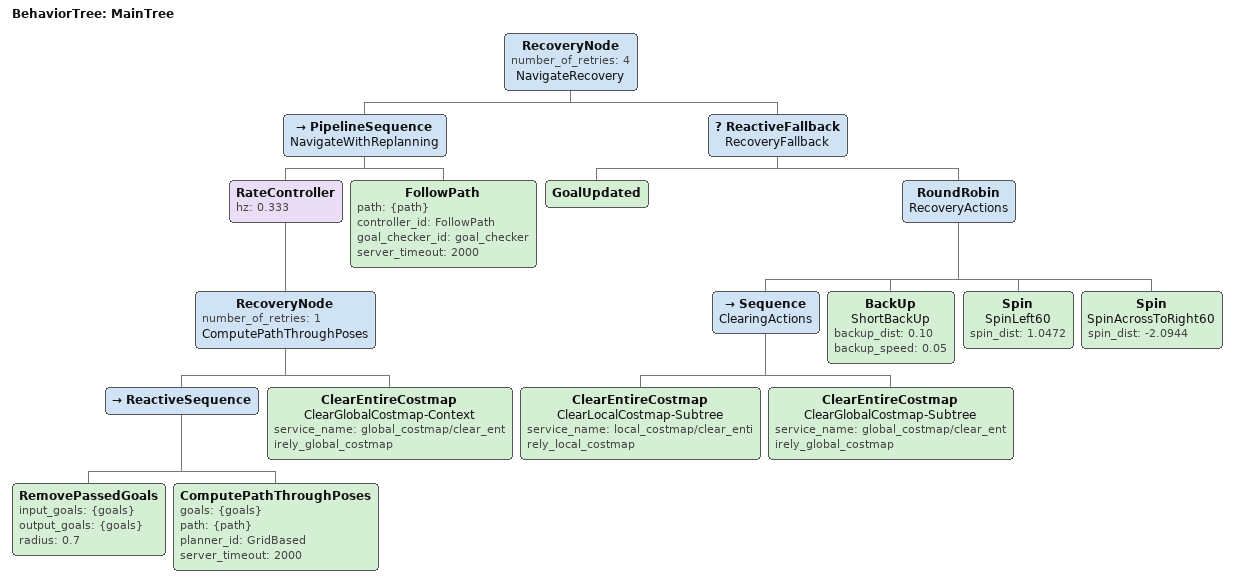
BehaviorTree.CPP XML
<!--
  NavigateThroughPoses 有界恢复树，与 NavigateToPose 使用相同恢复顺序。
-->
<root main_tree_to_execute="MainTree">
  <BehaviorTree ID="MainTree">
    <RecoveryNode number_of_retries="4" name="NavigateRecovery">
      <PipelineSequence name="NavigateWithReplanning">
        <RateController hz="0.333">
          <RecoveryNode number_of_retries="1" name="ComputePathThroughPoses">
            <ReactiveSequence>
              <RemovePassedGoals input_goals="{goals}" output_goals="{goals}" radius="0.7"/>
              <ComputePathThroughPoses goals="{goals}" path="{path}" planner_id="GridBased"
                server_timeout="2000"/>
            </ReactiveSequence>
            <ClearEntireCostmap name="ClearGlobalCostmap-Context"
              service_name="global_costmap/clear_entirely_global_costmap"/>
          </RecoveryNode>
        </RateController>
        <FollowPath path="{path}" controller_id="FollowPath"
          goal_checker_id="goal_checker" server_timeout="2000"/>
      </PipelineSequence>
      <ReactiveFallback name="RecoveryFallback">
        <GoalUpdated/>
        <RoundRobin name="RecoveryActions">
          <Sequence name="ClearingActions">
            <ClearEntireCostmap name="ClearLocalCostmap-Subtree"
              service_name="local_costmap/clear_entirely_local_costmap"/>
            <ClearEntireCostmap name="ClearGlobalCostmap-Subtree"
              service_name="global_costmap/clear_entirely_global_costmap"/>
          </Sequence>
          <BackUp name="ShortBackUp" backup_dist="0.10" backup_speed="0.05"/>
          <Spin name="SpinLeft60" spin_dist="1.0472"/>
          <Spin name="SpinAcrossToRight60" spin_dist="-2.0944"/>
        </RoundRobin>
      </ReactiveFallback>
    </RecoveryNode>
  </BehaviorTree>
</root>
